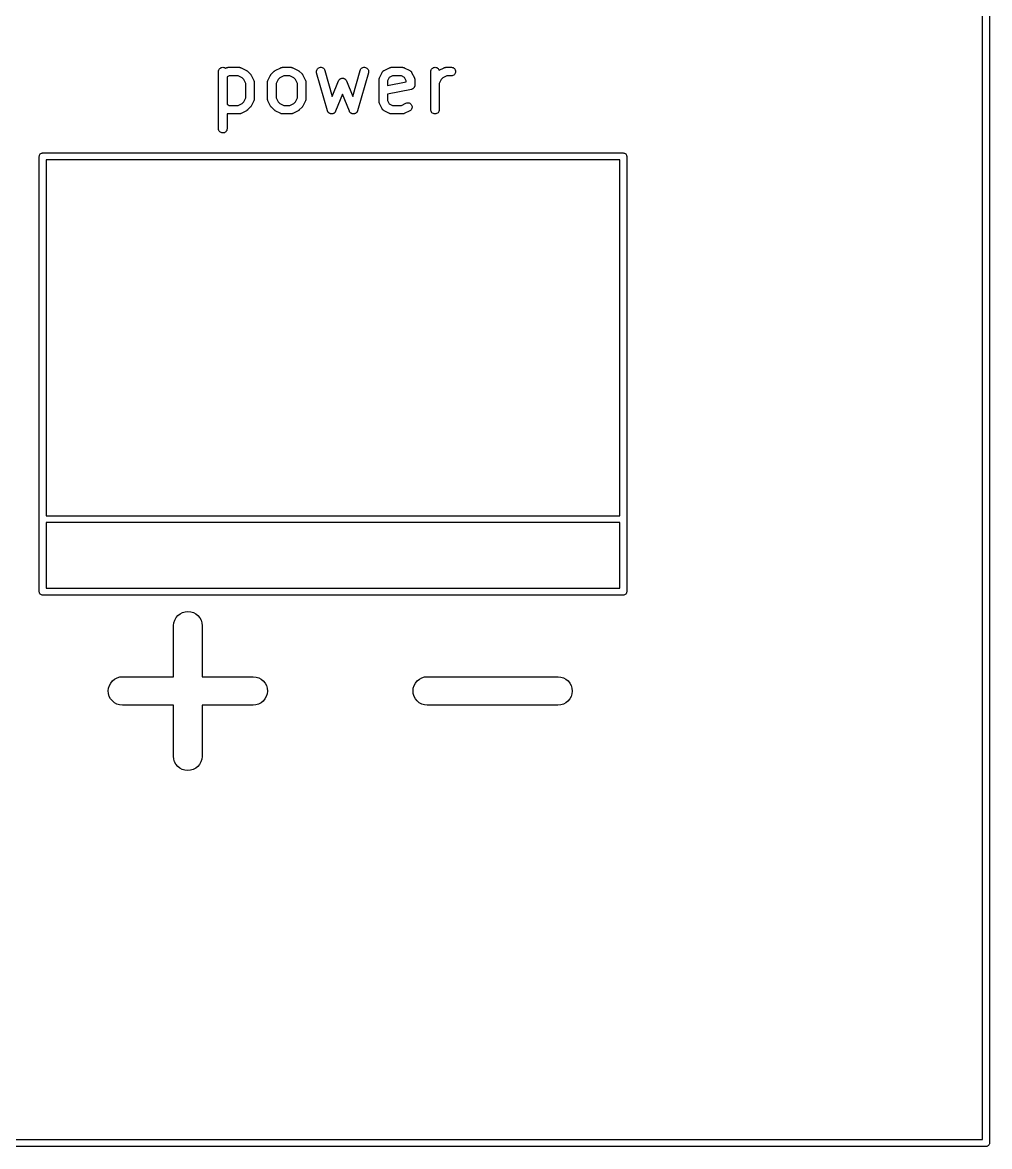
# Model space of a CAD drawing. Extents: x 79.2 to 140.3, y -94.5 to -17.5.
# Drawn here: x 123.34 to 140.27, y -94.55 to -74.87 of the extents above; entities that cross this region are included whole.
import ezdxf

# ---------------------------------------------------------------- set-up
doc = ezdxf.new("R2010")
doc.units = 0
doc.header["$MEASUREMENT"] = 0
doc.layers.add('BLACK', color=7, linetype='CONTINUOUS')

msp = doc.modelspace()

# ---------------------------------------------------------------- linework, layer by layer
at = {"layer": 'BLACK', "linetype": 'CONTINUOUS'}
for p, q in [((140.148, -94.428), (140.148, -17.586)), ((140.268, -17.5289), (140.268, -94.4851)), ((126.774, -75.7307), (126.776, -75.7161)), ((126.774, -75.7317), (126.774, -75.7307)), ((126.774, -76.7317), (126.774, -75.7317)), ((126.776, -75.7161), (126.78, -75.7022)), ((126.78, -75.7022), (126.788, -75.6893)), ((126.788, -75.6893), (126.797, -75.6781)), ((126.797, -75.6781), (126.808, -75.669)), ((126.808, -75.669), (126.821, -75.6622)), ((126.821, -75.6622), (126.835, -75.658)), ((126.835, -75.658), (126.85, -75.6567)), ((126.85, -75.6567), (126.865, -75.6582)), ((126.865, -75.6582), (126.878, -75.6626)), ((126.878, -75.6626), (126.891, -75.6695)), ((126.891, -75.6695), (126.895, -75.6726)), ((126.895, -75.6726), (126.911, -75.6646)), ((126.911, -75.6646), (126.912, -75.6642)), ((126.912, -75.6642), (126.914, -75.6634)), ((126.914, -75.6634), (126.916, -75.6624)), ((126.916, -75.6624), (126.921, -75.6609)), ((126.921, -75.6609), (126.926, -75.6591)), ((126.926, -75.6591), (126.928, -75.6588)), ((126.928, -75.6588), (126.93, -75.6581)), ((126.93, -75.6581), (126.935, -75.6576)), ((126.935, -75.6576), (126.94, -75.6568)), ((126.94, -75.6568), (126.942, -75.6569)), ((126.942, -75.6569), (126.945, -75.6567)), ((126.945, -75.6567), (127.135, -75.6567)), ((127.135, -75.6567), (127.136, -75.6567)), ((127.136, -75.6567), (127.138, -75.657)), ((127.138, -75.657), (127.141, -75.6569)), ((127.141, -75.6569), (127.146, -75.6578)), ((127.146, -75.6578), (127.151, -75.6584)), ((127.151, -75.6584), (127.153, -75.659)), ((127.153, -75.659), (127.155, -75.6594)), ((127.155, -75.6594), (127.16, -75.6612)), ((127.16, -75.6612), (127.165, -75.6628)), ((127.165, -75.6628), (127.167, -75.6638)), ((127.167, -75.6638), (127.169, -75.6646)), ((127.169, -75.6646), (127.264, -75.7123)), ((127.264, -75.7123), (127.265, -75.7127)), ((127.265, -75.7127), (127.268, -75.715)), ((127.268, -75.715), (127.272, -75.717)), ((127.272, -75.717), (127.275, -75.719)), ((127.275, -75.719), (127.277, -75.7207)), ((127.277, -75.7207), (127.28, -75.7236)), ((127.28, -75.7236), (127.283, -75.7263)), ((127.283, -75.7263), (127.331, -75.7739)), ((127.701, -75.7739), (127.749, -75.7263)), ((127.749, -75.7263), (127.75, -75.7256)), ((127.75, -75.7256), (127.753, -75.7229)), ((127.753, -75.7229), (127.756, -75.72)), ((127.756, -75.72), (127.759, -75.7184)), ((127.759, -75.7184), (127.761, -75.7164)), ((127.761, -75.7164), (127.765, -75.7145)), ((127.765, -75.7145), (127.768, -75.7123)), ((127.768, -75.7123), (127.864, -75.6646)), ((127.864, -75.6642), (127.867, -75.6634)), ((127.864, -75.6646), (127.864, -75.6642)), ((127.867, -75.6634), (127.868, -75.6624)), ((127.868, -75.6624), (127.873, -75.6609)), ((127.873, -75.6609), (127.878, -75.6591)), ((127.878, -75.6591), (127.88, -75.6588)), ((127.88, -75.6588), (127.882, -75.6581)), ((127.882, -75.6581), (127.888, -75.6576)), ((127.888, -75.6576), (127.893, -75.6568)), ((127.893, -75.6568), (127.895, -75.6569)), ((127.895, -75.6569), (127.897, -75.6567)), ((127.897, -75.6567), (128.04, -75.6567)), ((128.04, -75.6567), (128.041, -75.6567)), ((128.041, -75.6567), (128.043, -75.657)), ((128.043, -75.657), (128.045, -75.6569)), ((128.045, -75.6569), (128.05, -75.6578)), ((128.05, -75.6578), (128.055, -75.6584)), ((128.055, -75.6584), (128.058, -75.659)), ((128.058, -75.659), (128.06, -75.6594)), ((128.06, -75.6594), (128.065, -75.6612)), ((128.065, -75.6612), (128.069, -75.6628)), ((128.069, -75.6628), (128.071, -75.6638)), ((128.071, -75.6638), (128.073, -75.6646)), ((128.073, -75.6646), (128.169, -75.7123)), ((128.169, -75.7123), (128.17, -75.7127)), ((128.17, -75.7127), (128.173, -75.715)), ((128.173, -75.715), (128.177, -75.717)), ((128.177, -75.717), (128.179, -75.719)), ((128.179, -75.719), (128.182, -75.7207)), ((128.182, -75.7207), (128.185, -75.7236)), ((128.185, -75.7236), (128.188, -75.7263)), ((128.188, -75.7263), (128.236, -75.7739)), ((128.489, -75.7222), (128.493, -75.708)), ((128.489, -75.7369), (128.489, -75.7222)), ((128.491, -75.7513), (128.489, -75.7369)), ((128.492, -75.7523), (128.491, -75.7513)), ((128.682, -76.419), (128.492, -75.7523)), ((128.493, -75.708), (128.499, -75.6946)), ((128.499, -75.6946), (128.507, -75.6827)), ((128.507, -75.6827), (128.518, -75.6726)), ((128.518, -75.6726), (128.53, -75.6647)), ((128.53, -75.6647), (128.544, -75.6595)), ((128.544, -75.6595), (128.558, -75.6569)), ((128.558, -75.6569), (128.573, -75.6572)), ((128.573, -75.6572), (128.587, -75.6604)), ((128.587, -75.6604), (128.6, -75.6663)), ((128.6, -75.6663), (128.612, -75.6746)), ((128.612, -75.6746), (128.623, -75.6852)), ((128.623, -75.6852), (128.63, -75.6975)), ((128.63, -75.6975), (128.636, -75.7111)), ((128.636, -75.7111), (128.766, -76.1668)), ((129.123, -76.1668), (129.254, -75.7111)), ((129.398, -75.7523), (129.207, -76.419)), ((129.254, -75.7101), (129.259, -75.6966)), ((129.254, -75.7111), (129.254, -75.7101)), ((129.259, -75.6966), (129.267, -75.6844)), ((129.267, -75.6844), (129.278, -75.674)), ((129.278, -75.674), (129.29, -75.6658)), ((129.29, -75.6658), (129.303, -75.6601)), ((129.303, -75.6601), (129.318, -75.6571)), ((129.318, -75.6571), (129.332, -75.657)), ((129.332, -75.657), (129.347, -75.6597)), ((129.347, -75.6597), (129.36, -75.6652)), ((129.36, -75.6652), (129.373, -75.6732)), ((129.373, -75.6732), (129.383, -75.6834)), ((129.383, -75.6834), (129.391, -75.6955)), ((129.391, -75.6955), (129.397, -75.709)), ((129.397, -75.709), (129.4, -75.7233)), ((129.4, -75.7379), (129.398, -75.7523)), ((129.4, -75.7233), (129.4, -75.7379)), ((129.592, -75.841), (129.639, -75.7458)), ((129.639, -75.7458), (129.64, -75.7449)), ((129.64, -75.7449), (129.641, -75.7435)), ((129.641, -75.7435), (129.642, -75.742)), ((129.642, -75.742), (129.645, -75.7374)), ((129.645, -75.7374), (129.648, -75.7326)), ((129.648, -75.7326), (129.649, -75.7314)), ((129.649, -75.7314), (129.65, -75.7301)), ((129.65, -75.7301), (129.654, -75.7262)), ((129.654, -75.7262), (129.658, -75.7221)), ((129.658, -75.7221), (129.659, -75.7212)), ((129.659, -75.7212), (129.661, -75.72)), ((129.661, -75.72), (129.665, -75.717)), ((129.665, -75.717), (129.67, -75.7138)), ((129.67, -75.7138), (129.672, -75.7131)), ((129.672, -75.7131), (129.673, -75.7123)), ((129.673, -75.7123), (129.768, -75.6646)), ((129.768, -75.6646), (129.769, -75.6642)), ((129.769, -75.6642), (129.771, -75.6634)), ((129.771, -75.6634), (129.773, -75.6624)), ((129.773, -75.6624), (129.778, -75.6609)), ((129.778, -75.6609), (129.783, -75.6591)), ((129.783, -75.6591), (129.785, -75.6588)), ((129.785, -75.6588), (129.787, -75.6581)), ((129.787, -75.6581), (129.792, -75.6576)), ((129.792, -75.6576), (129.797, -75.6568)), ((129.797, -75.6568), (129.8, -75.6569)), ((129.8, -75.6569), (129.802, -75.6567)), ((129.802, -75.6567), (129.992, -75.6567)), ((129.992, -75.6567), (129.993, -75.6567)), ((129.993, -75.6567), (129.996, -75.657)), ((129.996, -75.657), (129.998, -75.6569)), ((129.998, -75.6569), (130.003, -75.6578)), ((130.003, -75.6578), (130.008, -75.6584)), ((130.008, -75.6584), (130.01, -75.659)), ((130.01, -75.659), (130.012, -75.6594)), ((130.012, -75.6594), (130.017, -75.6612)), ((130.017, -75.6612), (130.022, -75.6628)), ((130.022, -75.6628), (130.024, -75.6638)), ((130.024, -75.6638), (130.026, -75.6646)), ((130.026, -75.6646), (130.121, -75.7123)), ((130.121, -75.7123), (130.122, -75.7127)), ((130.122, -75.7127), (130.123, -75.7136)), ((130.123, -75.7136), (130.125, -75.7143)), ((130.125, -75.7143), (130.129, -75.7176)), ((130.129, -75.7176), (130.134, -75.7207)), ((130.134, -75.7207), (130.135, -75.7218)), ((130.135, -75.7218), (130.137, -75.7228)), ((130.137, -75.7228), (130.141, -75.7269)), ((130.141, -75.7269), (130.145, -75.7309)), ((130.145, -75.7309), (130.146, -75.7322)), ((130.146, -75.7322), (130.147, -75.7334)), ((130.147, -75.7334), (130.15, -75.7382)), ((130.15, -75.7382), (130.153, -75.7429)), ((130.153, -75.7429), (130.154, -75.7444)), ((130.154, -75.7444), (130.155, -75.7458)), ((130.155, -75.7458), (130.202, -75.841)), ((130.489, -75.7307), (130.49, -75.7161)), ((130.489, -75.7317), (130.489, -75.7307)), ((130.489, -76.3984), (130.489, -75.7317)), ((130.49, -75.7161), (130.495, -75.7022)), ((130.495, -75.7022), (130.502, -75.6893)), ((130.502, -75.6893), (130.511, -75.6781)), ((130.511, -75.6781), (130.523, -75.669)), ((130.523, -75.669), (130.536, -75.6622)), ((130.536, -75.6622), (130.55, -75.658)), ((130.55, -75.658), (130.564, -75.6567)), ((130.564, -75.6567), (130.579, -75.6582)), ((130.579, -75.6582), (130.593, -75.6626)), ((130.593, -75.6626), (130.606, -75.6695)), ((130.606, -75.6695), (130.617, -75.6789)), ((130.617, -75.6789), (130.626, -75.6902)), ((130.626, -75.6902), (130.633, -75.7031)), ((130.633, -75.7031), (130.634, -75.7077)), ((130.634, -75.7077), (130.721, -75.6646)), ((130.721, -75.6646), (130.722, -75.6642)), ((130.722, -75.6642), (130.724, -75.6634)), ((130.724, -75.6634), (130.726, -75.6624)), ((130.726, -75.6624), (130.731, -75.6609)), ((130.731, -75.6609), (130.735, -75.6591)), ((130.735, -75.6591), (130.738, -75.6588)), ((130.738, -75.6588), (130.74, -75.6581)), ((130.74, -75.6581), (130.745, -75.6576)), ((130.745, -75.6576), (130.75, -75.6568)), ((130.75, -75.6568), (130.752, -75.6569)), ((130.752, -75.6569), (130.754, -75.6567)), ((130.754, -75.6567), (130.849, -75.6567)), ((130.849, -75.6567), (130.85, -75.6567)), ((130.85, -75.6567), (130.865, -75.6584)), ((130.865, -75.6584), (130.879, -75.6628)), ((130.879, -75.6628), (130.892, -75.6698)), ((130.892, -75.6698), (130.903, -75.6792)), ((130.903, -75.6792), (130.912, -75.6906)), ((130.912, -75.6906), (130.919, -75.7036)), ((130.919, -75.7036), (130.923, -75.7177)), ((130.923, -75.7468), (130.919, -75.7608)), ((130.923, -75.7177), (130.924, -75.7322)), ((130.924, -75.7322), (130.923, -75.7468)), ((126.962, -75.8067), (126.924, -75.8257)), ((126.924, -75.8257), (126.924, -76.3044)), ((127.117, -75.8067), (126.962, -75.8067)), ((127.186, -75.841), (127.117, -75.8067)), ((127.216, -75.8714), (127.186, -75.841)), ((127.251, -75.9399), (127.216, -75.8714)), ((127.251, -76.1902), (127.251, -75.9399)), ((127.331, -75.7739), (127.332, -75.7747)), ((127.332, -75.7747), (127.334, -75.778)), ((127.334, -75.778), (127.337, -75.781)), ((127.337, -75.781), (127.339, -75.7837)), ((127.339, -75.7837), (127.341, -75.7861)), ((127.341, -75.7861), (127.343, -75.7898)), ((127.343, -75.7898), (127.345, -75.7934)), ((127.345, -75.7934), (127.393, -75.8886)), ((127.393, -75.8886), (127.393, -75.8896)), ((127.393, -75.8896), (127.394, -75.8917)), ((127.394, -75.8917), (127.395, -75.8936)), ((127.395, -75.8936), (127.396, -75.8985)), ((127.396, -75.8985), (127.398, -75.9033)), ((127.398, -75.9033), (127.399, -75.9055)), ((127.399, -75.9055), (127.399, -75.9076)), ((127.399, -75.9076), (127.4, -75.9127)), ((127.4, -75.9127), (127.4, -75.9178)), ((127.4, -75.9178), (127.4, -75.92)), ((127.4, -75.92), (127.401, -75.9222)), ((127.401, -75.9222), (127.401, -76.2079)), ((127.632, -75.9167), (127.633, -75.9117)), ((127.632, -75.9189), (127.632, -75.9167)), ((127.632, -75.9211), (127.632, -75.9189)), ((127.632, -75.9222), (127.632, -75.9211)), ((127.632, -76.2079), (127.632, -75.9222)), ((127.633, -75.9066), (127.634, -75.9045)), ((127.633, -75.9117), (127.633, -75.9066)), ((127.634, -75.9023), (127.636, -75.8975)), ((127.634, -75.9045), (127.634, -75.9023)), ((127.636, -75.8975), (127.638, -75.8926)), ((127.638, -75.8926), (127.639, -75.8907)), ((127.639, -75.8886), (127.687, -75.7934)), ((127.639, -75.8907), (127.639, -75.8886)), ((127.687, -75.7934), (127.688, -75.7925)), ((127.688, -75.7925), (127.69, -75.7889)), ((127.69, -75.7889), (127.692, -75.7852)), ((127.692, -75.7852), (127.694, -75.7828)), ((127.694, -75.7828), (127.696, -75.7802)), ((127.696, -75.7802), (127.698, -75.7772)), ((127.698, -75.7772), (127.701, -75.7739)), ((127.816, -75.8714), (127.782, -75.9399)), ((127.782, -75.9399), (127.782, -76.1902)), ((127.846, -75.841), (127.816, -75.8714)), ((127.915, -75.8067), (127.846, -75.841)), ((128.022, -75.8067), (127.915, -75.8067)), ((128.091, -75.841), (128.022, -75.8067)), ((128.121, -75.8714), (128.091, -75.841)), ((128.155, -75.9399), (128.121, -75.8714)), ((128.155, -76.1902), (128.155, -75.9399)), ((128.236, -75.7739), (128.237, -75.7747)), ((128.237, -75.7747), (128.239, -75.778)), ((128.239, -75.778), (128.242, -75.781)), ((128.242, -75.781), (128.244, -75.7837)), ((128.244, -75.7837), (128.246, -75.7861)), ((128.246, -75.7861), (128.248, -75.7898)), ((128.248, -75.7898), (128.25, -75.7934)), ((128.25, -75.7934), (128.297, -75.8886)), ((128.297, -75.8886), (128.298, -75.8896)), ((128.298, -75.8896), (128.299, -75.8917)), ((128.299, -75.8917), (128.3, -75.8936)), ((128.3, -75.8936), (128.301, -75.8985)), ((128.301, -75.8985), (128.303, -75.9033)), ((128.303, -75.9033), (128.303, -75.9055)), ((128.303, -75.9055), (128.304, -75.9076)), ((128.304, -75.9076), (128.304, -75.9127)), ((128.304, -75.9127), (128.305, -75.9178)), ((128.305, -75.9178), (128.305, -75.92)), ((128.305, -75.92), (128.305, -75.9222)), ((128.305, -75.9222), (128.305, -76.2079)), ((128.766, -76.1668), (128.875, -75.8943)), ((128.875, -75.8934), (128.876, -75.8927)), ((128.875, -75.8943), (128.875, -75.8934)), ((128.876, -75.8919), (128.879, -75.8862)), ((128.876, -75.8927), (128.876, -75.8919)), ((128.879, -75.8862), (128.882, -75.8805)), ((128.882, -75.8805), (128.883, -75.8799)), ((128.883, -75.8792), (128.887, -75.8742)), ((128.883, -75.8799), (128.883, -75.8792)), ((128.887, -75.8742), (128.892, -75.8692)), ((128.892, -75.8687), (128.893, -75.8681)), ((128.892, -75.8692), (128.892, -75.8687)), ((128.893, -75.8681), (128.898, -75.864)), ((128.898, -75.864), (128.903, -75.8599)), ((128.903, -75.8599), (128.904, -75.8595)), ((128.904, -75.859), (128.91, -75.856)), ((128.904, -75.8595), (128.904, -75.859)), ((128.91, -75.856), (128.916, -75.8529)), ((128.916, -75.8529), (128.917, -75.8527)), ((128.917, -75.8524), (128.924, -75.8506)), ((128.917, -75.8527), (128.917, -75.8524)), ((128.924, -75.8506), (128.93, -75.8487)), ((128.93, -75.8487), (128.931, -75.8486)), ((128.931, -75.8484), (128.938, -75.8478)), ((128.931, -75.8486), (128.931, -75.8484)), ((128.938, -75.8478), (128.944, -75.8472)), ((128.944, -75.8472), (128.945, -75.8473)), ((128.945, -75.8473), (128.946, -75.8472)), ((128.946, -75.8472), (128.952, -75.848)), ((128.952, -75.848), (128.959, -75.8486)), ((128.959, -75.8486), (128.96, -75.8488)), ((128.96, -75.8488), (128.961, -75.8489)), ((128.961, -75.8489), (128.967, -75.8509)), ((128.967, -75.8509), (128.973, -75.8528)), ((128.973, -75.8528), (128.974, -75.8531)), ((128.974, -75.8531), (128.974, -75.8534)), ((128.974, -75.8534), (128.98, -75.8565)), ((128.98, -75.8565), (128.986, -75.8596)), ((128.986, -75.8596), (128.987, -75.8601)), ((128.987, -75.8601), (128.987, -75.8605)), ((128.987, -75.8605), (128.992, -75.8647)), ((128.992, -75.8647), (128.997, -75.8688)), ((128.997, -75.8688), (128.998, -75.8694)), ((128.998, -75.8694), (128.998, -75.8699)), ((128.998, -75.8699), (129.003, -75.875)), ((129.003, -75.875), (129.007, -75.88)), ((129.007, -75.88), (129.007, -75.8807)), ((129.007, -75.8807), (129.008, -75.8813)), ((129.008, -75.8813), (129.011, -75.8871)), ((129.011, -75.8871), (129.014, -75.8929)), ((129.014, -75.8929), (129.014, -75.8936)), ((129.014, -75.8936), (129.014, -75.8943)), ((129.014, -75.8943), (129.123, -76.1668)), ((129.584, -75.8691), (129.585, -75.8641)), ((129.584, -75.8713), (129.584, -75.8691)), ((129.584, -75.8735), (129.584, -75.8713)), ((129.584, -75.8746), (129.584, -75.8735)), ((129.584, -76.2555), (129.584, -75.8746)), ((129.585, -75.8641), (129.586, -75.859)), ((129.586, -75.8569), (129.587, -75.8547)), ((129.586, -75.859), (129.586, -75.8569)), ((129.587, -75.8547), (129.588, -75.8499)), ((129.588, -75.8499), (129.59, -75.845)), ((129.59, -75.845), (129.591, -75.8431)), ((129.591, -75.8431), (129.592, -75.841)), ((129.762, -75.8352), (129.734, -75.8923)), ((129.734, -75.8923), (129.734, -75.9736)), ((129.734, -75.9736), (130.06, -75.9083)), ((129.82, -75.8067), (129.762, -75.8352)), ((129.975, -75.8067), (129.82, -75.8067)), ((130.032, -75.8352), (129.975, -75.8067)), ((130.06, -75.8923), (130.032, -75.8352)), ((130.06, -75.9083), (130.06, -75.8923)), ((130.202, -75.841), (130.203, -75.842)), ((130.203, -75.842), (130.203, -75.844)), ((130.203, -75.844), (130.204, -75.846)), ((130.204, -75.846), (130.206, -75.8509)), ((130.206, -75.8509), (130.208, -75.8557)), ((130.208, -75.8557), (130.208, -75.8579)), ((130.208, -75.8579), (130.209, -75.86)), ((130.209, -75.86), (130.209, -75.8651)), ((130.209, -75.8651), (130.21, -75.8702)), ((130.21, -75.8702), (130.21, -75.8724)), ((130.21, -75.8724), (130.21, -75.8746)), ((130.21, -75.8746), (130.21, -75.9698)), ((130.673, -75.8714), (130.639, -75.9399)), ((130.639, -75.9399), (130.639, -76.3984)), ((130.703, -75.841), (130.673, -75.8714)), ((130.772, -75.8067), (130.703, -75.841)), ((130.849, -75.8067), (130.772, -75.8067)), ((130.864, -75.8053), (130.849, -75.8067)), ((130.878, -75.8011), (130.864, -75.8053)), ((130.891, -75.7942), (130.878, -75.8011)), ((130.902, -75.7849), (130.891, -75.7942)), ((130.912, -75.7737), (130.902, -75.7849)), ((130.919, -75.7608), (130.912, -75.7737)), ((128.945, -76.1241), (128.824, -76.4262)), ((129.066, -76.4262), (128.945, -76.1241)), ((130.15, -76.0434), (129.734, -76.1265)), ((129.734, -76.1265), (129.734, -76.2378)), ((130.157, -76.0413), (130.15, -76.0434)), ((130.163, -76.0393), (130.157, -76.0413)), ((130.164, -76.0392), (130.163, -76.0393)), ((130.17, -76.0358), (130.164, -76.0391)), ((130.164, -76.0391), (130.164, -76.0392)), ((130.176, -76.0326), (130.17, -76.0358)), ((130.177, -76.0322), (130.176, -76.0324)), ((130.176, -76.0324), (130.176, -76.0326)), ((130.182, -76.0278), (130.177, -76.0322)), ((130.188, -76.0234), (130.182, -76.0278)), ((130.192, -76.0176), (130.188, -76.0229)), ((130.188, -76.0229), (130.188, -76.0231)), ((130.188, -76.0231), (130.188, -76.0234)), ((130.197, -76.0122), (130.192, -76.0176)), ((130.201, -76.0055), (130.197, -76.0116)), ((130.197, -76.0116), (130.197, -76.0119)), ((130.197, -76.0119), (130.197, -76.0122)), ((130.204, -75.9994), (130.201, -76.0055)), ((130.206, -75.9921), (130.204, -75.9987)), ((130.204, -75.9987), (130.204, -75.999)), ((130.204, -75.999), (130.204, -75.9994)), ((130.209, -75.9854), (130.206, -75.9921)), ((130.21, -75.9709), (130.209, -75.9778)), ((130.209, -75.9778), (130.209, -75.9847)), ((130.209, -75.9847), (130.209, -75.9851)), ((130.209, -75.9851), (130.209, -75.9854)), ((130.21, -75.9698), (130.21, -75.9702)), ((130.21, -75.9702), (130.21, -75.9702)), ((130.21, -75.9702), (130.21, -75.9702)), ((130.21, -75.9702), (130.21, -75.9709)), ((126.924, -76.3044), (126.962, -76.3234)), ((126.962, -76.3234), (127.117, -76.3234)), ((127.117, -76.3234), (127.186, -76.2891)), ((127.186, -76.2891), (127.216, -76.2587)), ((127.216, -76.2587), (127.251, -76.1902)), ((127.342, -76.3412), (127.34, -76.3449)), ((127.345, -76.3376), (127.342, -76.3412)), ((127.393, -76.2414), (127.345, -76.3367)), ((127.345, -76.3367), (127.345, -76.3376)), ((127.395, -76.2374), (127.393, -76.2394)), ((127.393, -76.2394), (127.393, -76.2414)), ((127.396, -76.2326), (127.395, -76.2374)), ((127.398, -76.2278), (127.396, -76.2326)), ((127.399, -76.2235), (127.398, -76.2256)), ((127.398, -76.2256), (127.398, -76.2278)), ((127.4, -76.2184), (127.399, -76.2235)), ((127.401, -76.209), (127.4, -76.2111)), ((127.4, -76.2111), (127.4, -76.2134)), ((127.4, -76.2134), (127.4, -76.2184)), ((127.401, -76.2079), (127.401, -76.209)), ((127.632, -76.2101), (127.632, -76.2079)), ((127.632, -76.2123), (127.632, -76.2101)), ((127.632, -76.2174), (127.632, -76.2123)), ((127.633, -76.2225), (127.632, -76.2174)), ((127.634, -76.2246), (127.633, -76.2225)), ((127.634, -76.2268), (127.634, -76.2246)), ((127.636, -76.2316), (127.634, -76.2268)), ((127.637, -76.2365), (127.636, -76.2316)), ((127.638, -76.2384), (127.637, -76.2365)), ((127.639, -76.2405), (127.638, -76.2384)), ((127.639, -76.2414), (127.639, -76.2405)), ((127.687, -76.3367), (127.639, -76.2414)), ((127.689, -76.3403), (127.687, -76.3367)), ((127.691, -76.344), (127.689, -76.3403)), ((127.782, -76.1902), (127.816, -76.2587)), ((127.816, -76.2587), (127.846, -76.2891)), ((127.846, -76.2891), (127.915, -76.3234)), ((127.915, -76.3234), (128.022, -76.3234)), ((128.022, -76.3234), (128.091, -76.2891)), ((128.091, -76.2891), (128.121, -76.2587)), ((128.121, -76.2587), (128.155, -76.1902)), ((128.247, -76.3412), (128.245, -76.3449)), ((128.249, -76.3376), (128.247, -76.3412)), ((128.25, -76.3367), (128.249, -76.3376)), ((128.297, -76.2414), (128.25, -76.3367)), ((128.298, -76.2394), (128.297, -76.2414)), ((128.299, -76.2374), (128.298, -76.2394)), ((128.301, -76.2326), (128.299, -76.2374)), ((128.303, -76.2278), (128.301, -76.2326)), ((128.304, -76.2235), (128.303, -76.2256)), ((128.303, -76.2256), (128.303, -76.2278)), ((128.305, -76.2134), (128.304, -76.2184)), ((128.304, -76.2184), (128.304, -76.2235)), ((128.305, -76.2079), (128.305, -76.209)), ((128.305, -76.209), (128.305, -76.2111)), ((128.305, -76.2111), (128.305, -76.2134)), ((129.584, -76.2577), (129.584, -76.2555)), ((129.584, -76.2599), (129.584, -76.2577)), ((129.585, -76.265), (129.584, -76.2599)), ((129.585, -76.2701), (129.585, -76.265)), ((129.586, -76.2722), (129.585, -76.2701)), ((129.586, -76.2744), (129.586, -76.2722)), ((129.588, -76.2792), (129.586, -76.2744)), ((129.59, -76.2841), (129.588, -76.2792)), ((129.591, -76.2861), (129.59, -76.2841)), ((129.591, -76.2881), (129.591, -76.2861)), ((129.592, -76.2891), (129.591, -76.2881)), ((129.639, -76.3843), (129.592, -76.2891)), ((129.734, -76.2378), (129.762, -76.2949)), ((129.762, -76.2949), (129.82, -76.3234)), ((129.82, -76.3234), (129.975, -76.3234)), ((129.975, -76.3234), (130.054, -76.2837)), ((130.054, -76.2837), (130.055, -76.2832)), ((130.055, -76.2832), (130.069, -76.2782)), ((130.069, -76.2782), (130.083, -76.2759)), ((130.083, -76.2759), (130.098, -76.2765)), ((130.098, -76.2765), (130.112, -76.2799)), ((130.112, -76.2799), (130.125, -76.286)), ((130.125, -76.286), (130.137, -76.2945)), ((130.137, -76.2945), (130.147, -76.3052)), ((130.147, -76.3052), (130.155, -76.3177)), ((130.155, -76.3177), (130.16, -76.3314)), ((130.16, -76.3314), (130.162, -76.3458)), ((126.925, -76.4707), (126.924, -76.4706)), ((126.924, -76.4706), (126.924, -76.7317)), ((126.927, -76.4711), (126.925, -76.4707)), ((126.929, -76.4717), (126.927, -76.4711)), ((126.934, -76.4723), (126.929, -76.4717)), ((126.939, -76.4732), (126.934, -76.4723)), ((126.941, -76.4731), (126.939, -76.4732)), ((126.944, -76.4734), (126.941, -76.4731)), ((126.945, -76.4734), (126.944, -76.4734)), ((127.135, -76.4734), (126.945, -76.4734)), ((127.137, -76.4732), (127.135, -76.4734)), ((127.14, -76.4733), (127.137, -76.4732)), ((127.145, -76.4725), (127.14, -76.4733)), ((127.15, -76.472), (127.145, -76.4725)), ((127.152, -76.4713), (127.15, -76.472)), ((127.154, -76.471), (127.152, -76.4713)), ((127.159, -76.4692), (127.154, -76.471)), ((127.164, -76.4677), (127.159, -76.4692)), ((127.166, -76.4667), (127.164, -76.4677)), ((127.168, -76.4659), (127.166, -76.4667)), ((127.169, -76.4655), (127.168, -76.4659)), ((127.264, -76.4178), (127.169, -76.4655)), ((127.267, -76.4156), (127.264, -76.4178)), ((127.271, -76.4137), (127.267, -76.4156)), ((127.274, -76.4117), (127.271, -76.4137)), ((127.276, -76.4101), (127.274, -76.4117)), ((127.279, -76.4072), (127.276, -76.4101)), ((127.283, -76.4045), (127.279, -76.4072)), ((127.331, -76.3562), (127.283, -76.4038)), ((127.283, -76.4038), (127.283, -76.4045)), ((127.334, -76.3529), (127.331, -76.3562)), ((127.337, -76.3499), (127.334, -76.3529)), ((127.338, -76.3473), (127.337, -76.3499)), ((127.34, -76.3449), (127.338, -76.3473)), ((127.693, -76.3464), (127.691, -76.344)), ((127.695, -76.3491), (127.693, -76.3464)), ((127.698, -76.3521), (127.695, -76.3491)), ((127.7, -76.3554), (127.698, -76.3521)), ((127.701, -76.3562), (127.7, -76.3554)), ((127.749, -76.4038), (127.701, -76.3562)), ((127.752, -76.4065), (127.749, -76.4038)), ((127.755, -76.4094), (127.752, -76.4065)), ((127.758, -76.4111), (127.755, -76.4094)), ((127.76, -76.4131), (127.758, -76.4111)), ((127.764, -76.4151), (127.76, -76.4131)), ((127.767, -76.4174), (127.764, -76.4151)), ((127.768, -76.4178), (127.767, -76.4174)), ((127.864, -76.4655), (127.768, -76.4178)), ((127.866, -76.4663), (127.864, -76.4655)), ((127.868, -76.4673), (127.866, -76.4663)), ((127.872, -76.4689), (127.868, -76.4673)), ((127.877, -76.4707), (127.872, -76.4689)), ((127.879, -76.4711), (127.877, -76.4707)), ((127.881, -76.4717), (127.879, -76.4711)), ((127.887, -76.4723), (127.881, -76.4717)), ((127.892, -76.4732), (127.887, -76.4723)), ((127.894, -76.4731), (127.892, -76.4732)), ((127.896, -76.4734), (127.894, -76.4731)), ((127.897, -76.4734), (127.896, -76.4734)), ((128.04, -76.4734), (127.897, -76.4734)), ((128.042, -76.4732), (128.04, -76.4734)), ((128.044, -76.4733), (128.042, -76.4732)), ((128.049, -76.4725), (128.044, -76.4733)), ((128.054, -76.472), (128.049, -76.4725)), ((128.057, -76.4713), (128.054, -76.472)), ((128.059, -76.471), (128.057, -76.4713)), ((128.064, -76.4692), (128.059, -76.471)), ((128.068, -76.4677), (128.064, -76.4692)), ((128.07, -76.4667), (128.068, -76.4677)), ((128.073, -76.4659), (128.07, -76.4667)), ((128.169, -76.4178), (128.073, -76.4655)), ((128.073, -76.4655), (128.073, -76.4659)), ((128.172, -76.4156), (128.169, -76.4178)), ((128.176, -76.4137), (128.172, -76.4156)), ((128.178, -76.4117), (128.176, -76.4137)), ((128.181, -76.4101), (128.178, -76.4117)), ((128.184, -76.4072), (128.181, -76.4101)), ((128.187, -76.4045), (128.184, -76.4072)), ((128.188, -76.4038), (128.187, -76.4045)), ((128.236, -76.3562), (128.188, -76.4038)), ((128.238, -76.3529), (128.236, -76.3562)), ((128.241, -76.3499), (128.238, -76.3529)), ((128.243, -76.3473), (128.241, -76.3499)), ((128.245, -76.3449), (128.243, -76.3473)), ((128.684, -76.4233), (128.682, -76.419)), ((128.685, -76.4277), (128.684, -76.4233)), ((128.686, -76.4301), (128.685, -76.4277)), ((128.687, -76.4326), (128.686, -76.4301)), ((128.69, -76.4365), (128.687, -76.4326)), ((128.692, -76.4405), (128.69, -76.4365)), ((128.694, -76.4426), (128.692, -76.4405)), ((128.695, -76.4449), (128.694, -76.4426)), ((128.699, -76.4482), (128.695, -76.4449)), ((128.702, -76.4518), (128.699, -76.4482)), ((128.704, -76.4535), (128.702, -76.4518)), ((128.706, -76.4554), (128.704, -76.4535)), ((128.709, -76.4581), (128.706, -76.4554)), ((128.713, -76.461), (128.709, -76.4581)), ((128.715, -76.4623), (128.713, -76.461)), ((128.718, -76.4638), (128.715, -76.4623)), ((128.722, -76.4657), (128.718, -76.4638)), ((128.726, -76.4678), (128.722, -76.4657)), ((128.728, -76.4686), (128.726, -76.4678)), ((128.731, -76.4697), (128.728, -76.4686)), ((128.735, -76.4707), (128.731, -76.4697)), ((128.74, -76.472), (128.735, -76.4707)), ((128.743, -76.4723), (128.74, -76.472)), ((128.745, -76.4728), (128.743, -76.4723)), ((128.75, -76.4729), (128.745, -76.4728)), ((128.754, -76.4734), (128.75, -76.4729)), ((128.757, -76.4731), (128.754, -76.4734)), ((128.76, -76.4732), (128.757, -76.4731)), ((128.764, -76.4724), (128.76, -76.4732)), ((128.769, -76.4719), (128.764, -76.4724)), ((128.772, -76.4711), (128.769, -76.4719)), ((128.774, -76.4706), (128.772, -76.4711)), ((128.779, -76.469), (128.774, -76.4706)), ((128.783, -76.4676), (128.779, -76.469)), ((128.785, -76.4663), (128.783, -76.4676)), ((128.788, -76.4654), (128.785, -76.4663)), ((128.792, -76.4629), (128.788, -76.4654)), ((128.796, -76.4607), (128.792, -76.4629)), ((128.798, -76.459), (128.796, -76.4607)), ((128.8, -76.4575), (128.798, -76.459)), ((128.804, -76.4543), (128.8, -76.4575)), ((128.807, -76.4514), (128.804, -76.4543)), ((128.809, -76.4493), (128.807, -76.4514)), ((128.811, -76.4474), (128.809, -76.4493)), ((128.814, -76.4437), (128.811, -76.4474)), ((128.817, -76.4401), (128.814, -76.4437)), ((128.818, -76.4377), (128.817, -76.4401)), ((128.819, -76.4355), (128.818, -76.4377)), ((128.821, -76.4313), (128.819, -76.4355)), ((128.823, -76.4272), (128.821, -76.4313)), ((128.824, -76.4262), (128.823, -76.4272)), ((129.068, -76.4303), (129.066, -76.4262)), ((129.069, -76.4346), (129.068, -76.4303)), ((129.071, -76.4368), (129.069, -76.4346)), ((129.072, -76.4392), (129.071, -76.4368)), ((129.075, -76.4428), (129.072, -76.4392)), ((129.078, -76.4466), (129.075, -76.4428)), ((129.08, -76.4485), (129.078, -76.4466)), ((129.081, -76.4507), (129.08, -76.4485)), ((129.085, -76.4536), (129.081, -76.4507)), ((129.088, -76.4569), (129.085, -76.4536)), ((129.09, -76.4584), (129.088, -76.4569)), ((129.093, -76.4601), (129.09, -76.4584)), ((129.097, -76.4624), (129.093, -76.4601)), ((129.1, -76.4649), (129.097, -76.4624)), ((129.103, -76.4659), (129.1, -76.4649)), ((129.105, -76.4672), (129.103, -76.4659)), ((129.11, -76.4686), (129.105, -76.4672)), ((129.114, -76.4703), (129.11, -76.4686)), ((129.117, -76.4709), (129.114, -76.4703)), ((129.119, -76.4717), (129.117, -76.4709)), ((129.124, -76.4722), (129.119, -76.4717)), ((129.128, -76.4731), (129.124, -76.4722)), ((129.131, -76.4731), (129.128, -76.4731)), ((129.134, -76.4734), (129.131, -76.4731)), ((129.138, -76.473), (129.134, -76.4734)), ((129.143, -76.473), (129.138, -76.473)), ((129.146, -76.4724), (129.143, -76.473)), ((129.148, -76.4722), (129.146, -76.4724)), ((129.153, -76.4709), (129.148, -76.4722)), ((129.157, -76.47), (129.153, -76.4709)), ((129.16, -76.4689), (129.157, -76.47)), ((129.163, -76.4682), (129.16, -76.4689)), ((129.167, -76.4661), (129.163, -76.4682)), ((129.171, -76.4643), (129.167, -76.4661)), ((129.173, -76.4628), (129.171, -76.4643)), ((129.176, -76.4616), (129.173, -76.4628)), ((129.179, -76.4587), (129.176, -76.4616)), ((129.183, -76.4561), (129.179, -76.4587)), ((129.185, -76.4542), (129.183, -76.4561)), ((129.187, -76.4525), (129.185, -76.4542)), ((129.19, -76.449), (129.187, -76.4525)), ((129.193, -76.4457), (129.19, -76.449)), ((129.195, -76.4435), (129.193, -76.4457)), ((129.197, -76.4414), (129.195, -76.4435)), ((129.199, -76.4374), (129.197, -76.4414)), ((129.201, -76.4335), (129.199, -76.4374)), ((129.202, -76.431), (129.201, -76.4335)), ((129.204, -76.4286), (129.202, -76.431)), ((129.205, -76.4243), (129.204, -76.4286)), ((129.207, -76.42), (129.205, -76.4243)), ((129.207, -76.419), (129.207, -76.42)), ((129.64, -76.3857), (129.639, -76.3843)), ((129.641, -76.3872), (129.64, -76.3857)), ((129.644, -76.3919), (129.641, -76.3872)), ((129.647, -76.3967), (129.644, -76.3919)), ((129.648, -76.3979), (129.647, -76.3967)), ((129.649, -76.3992), (129.648, -76.3979)), ((129.653, -76.4032), (129.649, -76.3992)), ((129.657, -76.4073), (129.653, -76.4032)), ((129.659, -76.4083), (129.657, -76.4073)), ((129.66, -76.4094), (129.659, -76.4083)), ((129.665, -76.4125), (129.66, -76.4094)), ((129.669, -76.4158), (129.665, -76.4125)), ((129.671, -76.4165), (129.669, -76.4158)), ((129.672, -76.4174), (129.671, -76.4165)), ((129.673, -76.4178), (129.672, -76.4174)), ((129.768, -76.4655), (129.673, -76.4178)), ((129.77, -76.4663), (129.768, -76.4655)), ((129.772, -76.4673), (129.77, -76.4663)), ((129.777, -76.4689), (129.772, -76.4673)), ((129.782, -76.4707), (129.777, -76.4689)), ((129.784, -76.4711), (129.782, -76.4707)), ((129.786, -76.4717), (129.784, -76.4711)), ((129.791, -76.4723), (129.786, -76.4717)), ((129.796, -76.4732), (129.791, -76.4723)), ((129.799, -76.4731), (129.796, -76.4732)), ((129.801, -76.4734), (129.799, -76.4731)), ((129.802, -76.4734), (129.801, -76.4734)), ((129.992, -76.4734), (129.802, -76.4734)), ((129.994, -76.4732), (129.992, -76.4734)), ((129.997, -76.4733), (129.994, -76.4732)), ((130.002, -76.4725), (129.997, -76.4733)), ((130.007, -76.472), (130.002, -76.4725)), ((130.009, -76.4713), (130.007, -76.472)), ((130.011, -76.471), (130.009, -76.4713)), ((130.016, -76.4692), (130.011, -76.471)), ((130.021, -76.4677), (130.016, -76.4692)), ((130.023, -76.4667), (130.021, -76.4677)), ((130.025, -76.4659), (130.023, -76.4667)), ((130.026, -76.4655), (130.025, -76.4659)), ((130.121, -76.4178), (130.026, -76.4655)), ((130.133, -76.4101), (130.121, -76.4178)), ((130.144, -76.4), (130.133, -76.4101)), ((130.153, -76.3881), (130.144, -76.4)), ((130.159, -76.3747), (130.153, -76.3881)), ((130.162, -76.3605), (130.159, -76.3747)), ((130.162, -76.3458), (130.162, -76.3605)), ((130.49, -76.4129), (130.489, -76.3984)), ((130.494, -76.427), (130.49, -76.4129)), ((130.501, -76.4399), (130.494, -76.427)), ((130.51, -76.4512), (130.501, -76.4399)), ((130.522, -76.4606), (130.51, -76.4512)), ((130.535, -76.4675), (130.522, -76.4606)), ((130.549, -76.4718), (130.535, -76.4675)), ((130.563, -76.4734), (130.549, -76.4718)), ((130.578, -76.4721), (130.563, -76.4734)), ((130.592, -76.4679), (130.578, -76.4721)), ((130.605, -76.4611), (130.592, -76.4679)), ((130.616, -76.452), (130.605, -76.4611)), ((130.626, -76.4408), (130.616, -76.452)), ((130.633, -76.4279), (130.626, -76.4408)), ((130.637, -76.414), (130.633, -76.4279)), ((130.639, -76.3994), (130.637, -76.414)), ((130.639, -76.3984), (130.639, -76.3994)), ((126.776, -76.7463), (126.774, -76.7317)), ((126.924, -76.7328), (126.923, -76.7473)), ((126.924, -76.7317), (126.924, -76.7328)), ((126.78, -76.7603), (126.776, -76.7463)), ((126.787, -76.7732), (126.78, -76.7603)), ((126.796, -76.7846), (126.787, -76.7732)), ((126.807, -76.7939), (126.796, -76.7846)), ((126.82, -76.8009), (126.807, -76.7939)), ((126.834, -76.8052), (126.82, -76.8009)), ((126.849, -76.8067), (126.834, -76.8052)), ((126.863, -76.8054), (126.849, -76.8067)), ((126.878, -76.8013), (126.863, -76.8054)), ((126.89, -76.7945), (126.878, -76.8013)), ((126.902, -76.7853), (126.89, -76.7945)), ((126.911, -76.7741), (126.902, -76.7853)), ((126.918, -76.7613), (126.911, -76.7741)), ((126.923, -76.7473), (126.918, -76.7613)), ((123.638, -77.216), (123.639, -77.2042)), ((123.638, -77.2189), (123.638, -77.216)), ((123.638, -83.563), (123.638, -77.2189)), ((123.639, -77.2042), (123.642, -77.1929)), ((123.642, -77.1929), (123.648, -77.1825)), ((123.648, -77.1825), (123.655, -77.1734)), ((123.655, -77.1734), (123.665, -77.1659)), ((123.665, -77.1659), (123.675, -77.1603)), ((123.675, -77.1603), (123.686, -77.1569)), ((123.686, -77.1569), (123.695, -77.156)), ((123.695, -77.156), (123.698, -77.1557)), ((123.698, -77.1557), (123.701, -77.156)), ((123.701, -77.156), (133.855, -77.156)), ((123.758, -77.276), (123.758, -83.506)), ((133.798, -77.276), (123.758, -77.276)), ((133.798, -83.506), (133.798, -77.276)), ((133.855, -77.156), (133.858, -77.1557)), ((133.858, -77.1557), (133.87, -77.1569)), ((133.87, -77.1569), (133.881, -77.1603)), ((133.881, -77.1603), (133.891, -77.1659)), ((133.891, -77.1659), (133.901, -77.1734)), ((133.901, -77.1734), (133.908, -77.1825)), ((133.908, -77.1825), (133.914, -77.1929)), ((133.914, -77.1929), (133.917, -77.2042)), ((133.917, -77.2042), (133.918, -77.2117)), ((133.918, -77.2117), (133.918, -77.216)), ((133.918, -77.216), (133.918, -77.2189)), ((133.918, -77.2189), (133.918, -83.5631)), ((123.638, -83.566), (123.638, -83.563)), ((123.638, -83.569), (123.638, -83.566)), ((123.638, -84.833), (123.638, -83.569)), ((123.758, -83.506), (133.798, -83.506)), ((133.918, -83.5631), (133.918, -83.566)), ((133.918, -83.566), (133.918, -83.5689)), ((133.918, -83.5689), (133.918, -84.8331)), ((123.758, -83.626), (123.758, -84.776)), ((133.798, -83.626), (123.758, -83.626)), ((133.798, -84.776), (133.798, -83.626)), ((123.758, -84.776), (133.798, -84.776)), ((123.638, -84.836), (123.638, -84.833)), ((123.639, -84.8478), (123.638, -84.836)), ((123.642, -84.8591), (123.639, -84.8478)), ((123.648, -84.8695), (123.642, -84.8591)), ((123.655, -84.8786), (123.648, -84.8695)), ((123.665, -84.8861), (123.655, -84.8786)), ((123.675, -84.8917), (123.665, -84.8861)), ((123.686, -84.8951), (123.675, -84.8917)), ((123.695, -84.896), (123.686, -84.8951)), ((123.698, -84.8963), (123.695, -84.896)), ((123.695, -84.896), (123.695, -84.896)), ((123.701, -84.896), (123.698, -84.8963)), ((133.855, -84.896), (123.701, -84.896)), ((133.858, -84.8963), (133.855, -84.896)), ((133.861, -84.896), (133.858, -84.8963)), ((133.87, -84.8951), (133.861, -84.896)), ((133.861, -84.896), (133.861, -84.896)), ((133.881, -84.8917), (133.87, -84.8951)), ((133.891, -84.8861), (133.881, -84.8917)), ((133.901, -84.8786), (133.891, -84.8861)), ((133.908, -84.8695), (133.901, -84.8786)), ((133.914, -84.8591), (133.908, -84.8695)), ((133.917, -84.8478), (133.914, -84.8591)), ((133.918, -84.836), (133.917, -84.8478)), ((133.918, -84.8331), (133.918, -84.836)), ((126.144, -85.1996), (126.191, -85.1859)), ((126.191, -85.1859), (126.24, -85.1814)), ((126.24, -85.1814), (126.288, -85.1865)), ((126.288, -85.1865), (126.335, -85.201)), ((125.988, -85.4279), (125.993, -85.3794)), ((125.993, -85.3794), (126.008, -85.3329)), ((126.008, -85.3329), (126.032, -85.2902)), ((126.032, -85.2902), (126.063, -85.2528)), ((126.063, -85.2528), (126.101, -85.2222)), ((126.101, -85.2222), (126.144, -85.1996)), ((126.335, -85.201), (126.378, -85.2242)), ((126.378, -85.2242), (126.415, -85.2553)), ((126.415, -85.2553), (126.446, -85.2931)), ((126.446, -85.2931), (126.469, -85.3362)), ((126.469, -85.3362), (126.483, -85.3829)), ((126.483, -85.3829), (126.488, -85.4314)), ((125.988, -85.4314), (125.988, -85.4279)), ((125.988, -86.3243), (125.988, -85.4314)), ((126.488, -85.4314), (126.488, -86.3243)), ((124.919, -86.3969), (124.957, -86.3661)), ((124.957, -86.3661), (125, -86.3431)), ((125, -86.3431), (125.047, -86.329)), ((125.047, -86.329), (125.095, -86.3243)), ((125.095, -86.3243), (125.988, -86.3243)), ((126.488, -86.3243), (127.381, -86.3243)), ((127.381, -86.3243), (127.384, -86.3243)), ((127.384, -86.3243), (127.433, -86.3297)), ((127.433, -86.3297), (127.479, -86.3445)), ((127.479, -86.3445), (127.522, -86.368)), ((127.522, -86.368), (127.559, -86.3994)), ((130.253, -86.3969), (130.291, -86.3661)), ((130.291, -86.3661), (130.334, -86.3431)), ((130.334, -86.3431), (130.381, -86.329)), ((130.381, -86.329), (130.429, -86.3243)), ((130.429, -86.3243), (132.715, -86.3243)), ((132.715, -86.3243), (132.718, -86.3243)), ((132.718, -86.3243), (132.767, -86.3297)), ((132.767, -86.3297), (132.813, -86.3445)), ((132.813, -86.3445), (132.856, -86.368)), ((132.856, -86.368), (132.893, -86.3994)), ((124.845, -86.5725), (124.85, -86.524)), ((124.85, -86.6211), (124.845, -86.5725)), ((124.85, -86.524), (124.865, -86.4774)), ((124.865, -86.4774), (124.888, -86.4345)), ((124.888, -86.4345), (124.919, -86.3969)), ((127.559, -86.3994), (127.59, -86.4374)), ((127.59, -86.4374), (127.613, -86.4806)), ((127.613, -86.4806), (127.626, -86.5274)), ((127.626, -86.5274), (127.631, -86.576)), ((130.179, -86.5725), (130.184, -86.524)), ((130.184, -86.6211), (130.179, -86.5725)), ((130.184, -86.524), (130.199, -86.4774)), ((130.199, -86.4774), (130.222, -86.4345)), ((130.222, -86.4345), (130.253, -86.3969)), ((132.893, -86.3994), (132.924, -86.4374)), ((132.924, -86.4374), (132.947, -86.4806)), ((132.947, -86.4806), (132.96, -86.5274)), ((132.96, -86.5274), (132.965, -86.576)), ((124.863, -86.6679), (124.85, -86.6211)), ((124.886, -86.7112), (124.863, -86.6679)), ((124.917, -86.7492), (124.886, -86.7112)), ((124.954, -86.7806), (124.917, -86.7492)), ((127.557, -86.7517), (127.519, -86.7825)), ((127.588, -86.7141), (127.557, -86.7517)), ((127.611, -86.6712), (127.588, -86.7141)), ((127.626, -86.6246), (127.611, -86.6712)), ((127.631, -86.576), (127.626, -86.6246)), ((130.197, -86.6679), (130.184, -86.6211)), ((130.22, -86.7112), (130.197, -86.6679)), ((130.251, -86.7492), (130.22, -86.7112)), ((130.288, -86.7806), (130.251, -86.7492)), ((132.891, -86.7517), (132.853, -86.7825)), ((132.922, -86.7141), (132.891, -86.7517)), ((132.945, -86.6712), (132.922, -86.7141)), ((132.96, -86.6246), (132.945, -86.6712)), ((132.965, -86.576), (132.96, -86.6246)), ((124.997, -86.8041), (124.954, -86.7806)), ((125.043, -86.8188), (124.997, -86.8041)), ((125.092, -86.8243), (125.043, -86.8188)), ((125.095, -86.8243), (125.092, -86.8243)), ((125.988, -86.8243), (125.095, -86.8243)), ((125.988, -87.7171), (125.988, -86.8243)), ((127.381, -86.8243), (126.488, -86.8243)), ((126.488, -86.8243), (126.488, -87.7171)), ((127.429, -86.8195), (127.381, -86.8243)), ((127.476, -86.8054), (127.429, -86.8195)), ((127.519, -86.7825), (127.476, -86.8054)), ((130.331, -86.8041), (130.288, -86.7806)), ((130.377, -86.8188), (130.331, -86.8041)), ((130.426, -86.8243), (130.377, -86.8188)), ((130.429, -86.8243), (130.426, -86.8243)), ((132.715, -86.8243), (130.429, -86.8243)), ((132.763, -86.8195), (132.715, -86.8243)), ((132.81, -86.8054), (132.763, -86.8195)), ((132.853, -86.7825), (132.81, -86.8054)), ((125.993, -87.7657), (125.988, -87.7171)), ((126.488, -87.7206), (126.483, -87.7691)), ((126.488, -87.7171), (126.488, -87.7206)), ((126.007, -87.8124), (125.993, -87.7657)), ((126.03, -87.8555), (126.007, -87.8124)), ((126.061, -87.8933), (126.03, -87.8555)), ((126.098, -87.9244), (126.061, -87.8933)), ((126.141, -87.9476), (126.098, -87.9244)), ((126.188, -87.962), (126.141, -87.9476)), ((126.332, -87.9489), (126.285, -87.9627)), ((126.375, -87.9263), (126.332, -87.9489)), ((126.413, -87.8958), (126.375, -87.9263)), ((126.444, -87.8584), (126.413, -87.8958)), ((126.468, -87.8156), (126.444, -87.8584)), ((126.483, -87.7691), (126.468, -87.8156)), ((126.236, -87.9671), (126.188, -87.962)), ((126.285, -87.9627), (126.236, -87.9671)), ((79.308, -94.428), (140.148, -94.428)), ((140.205, -94.548), (79.2509, -94.548)), ((140.208, -94.5483), (140.205, -94.548)), ((140.211, -94.548), (140.208, -94.5483)), ((140.22, -94.5471), (140.211, -94.548)), ((140.211, -94.548), (140.211, -94.548)), ((140.231, -94.5437), (140.22, -94.5471)), ((140.241, -94.5381), (140.231, -94.5437)), ((140.251, -94.5306), (140.241, -94.5381)), ((140.258, -94.5215), (140.251, -94.5306)), ((140.264, -94.5111), (140.258, -94.5215)), ((140.267, -94.4998), (140.264, -94.5111)), ((140.268, -94.488), (140.267, -94.4998)), ((140.268, -94.4851), (140.268, -94.488))]:
    msp.add_line(p, q, dxfattribs=at)

doc.saveas('drawing.dxf')
